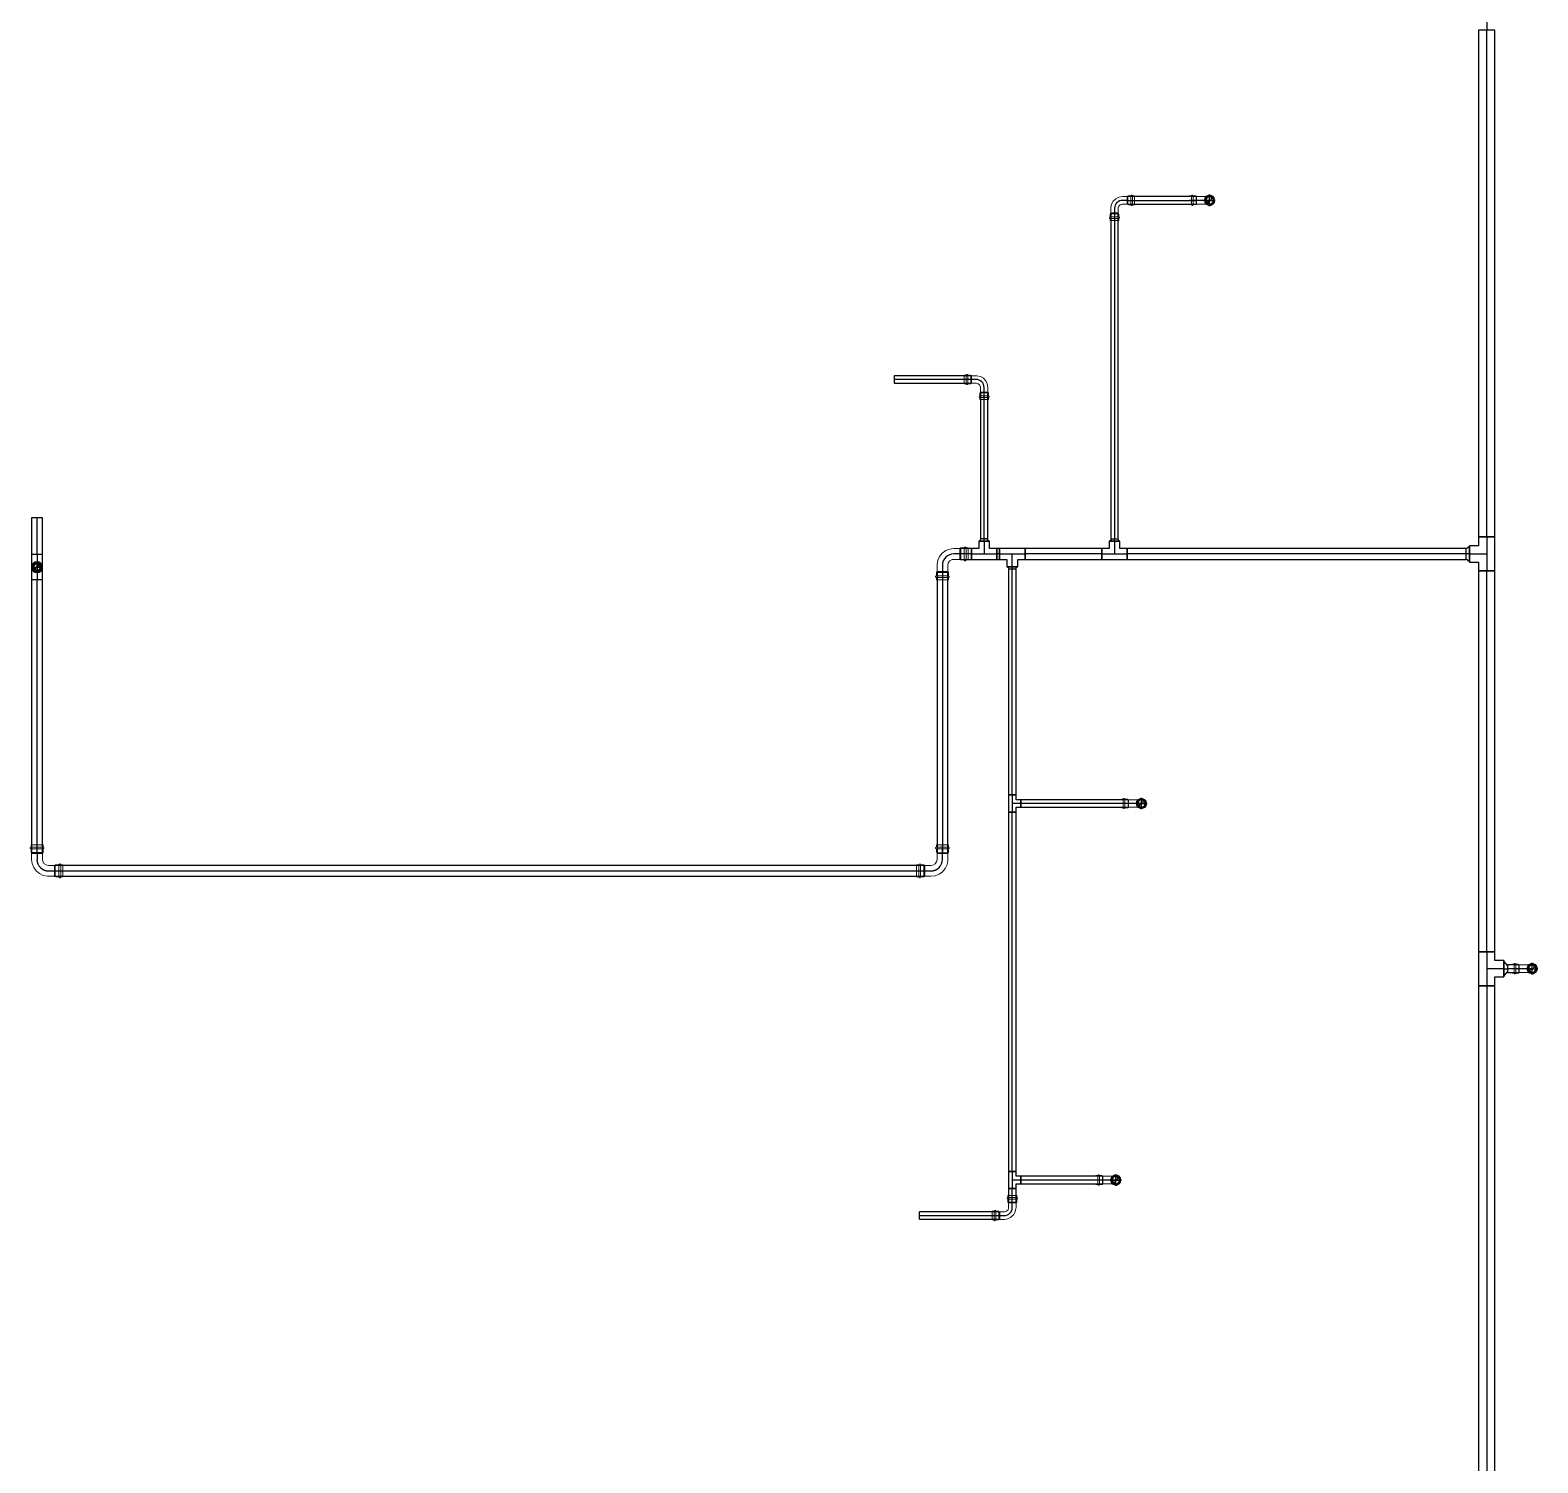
# Model space of a CAD drawing. Header units: inches. Extents: x -3326 to -5, y 8 to 1238.
# Drawn here: x -3325.1 to -3060, y 312.9 to 564.8 of the extents above; entities that cross this region are included whole.
import ezdxf

# ---------------------------------------------------------------- set-up
doc = ezdxf.new("R2010")
doc.units = ezdxf.units.IN
doc.header["$MEASUREMENT"] = 0
doc.layers.add('P-PIPE', color=3, linetype='Continuous', lineweight=9)
doc.layers.add('X - REF - FP', color=7, linetype='Continuous', true_color=0xb90000)

# ---------------------------------------------------------------- blocks, each defined once
blk = doc.blocks.new('Victaulic-VicPress316-Elbow 90-45deg Style P568_P571 - Standard-V2-THIRD LEVEL')
at = {"layer": 'P-PIPE'}
for p, q in [((-3203.05, 732.49), (-3203.05, 732.49)), ((-3203.05, 732.49), (-3203.05, 731.1)), ((-3203.81, 730.05), (-3203.81, 729.6)), ((-3203.81, 729.31), (-3203.81, 728.97)), ((-3203.7, 731.1), (-3203.7, 730.16)), ((-3203.7, 730.27), (-3203.7, 728.97)), ((-3203.05, 730.16), (-3203.7, 730.16)), ((-3203.7, 730.16), (-3203.05, 730.16)), ((-3203.05, 731.1), (-3203.05, 730.16)), ((-3203.05, 730.27), (-3203.05, 730.27)), ((-3203.05, 730.27), (-3203.05, 730.27)), ((-3202.39, 730.16), (-3203.05, 730.16)), ((-3203.05, 730.16), (-3202.39, 730.16)), ((-3203.05, 729.6), (-3203.05, 729.6)), ((-3203.05, 729.6), (-3203.05, 729.6)), ((-3203.05, 729.31), (-3203.05, 729.31)), ((-3203.05, 729.31), (-3203.05, 729.31)), ((-3202.39, 730.16), (-3202.39, 731.1)), ((-3202.39, 728.97), (-3202.39, 730.27)), ((-3202.28, 729.6), (-3202.28, 730.05)), ((-3202.28, 728.97), (-3202.28, 729.31)), ((-3203.05, 728.97), (-3203.05, 728.97)), ((-3203.05, 728.97), (-3203.05, 728.97)), ((-3203.05, 728.97), (-3203.05, 728.97)), ((-3203.05, 728.97), (-3203.05, 728.97))]:
    blk.add_line(p, q, dxfattribs=at)
at = {"layer": 'P-PIPE', "flags": 128}
for points in [[(-3203.05, 733.4), (-3203.45, 733.31), (-3203.76, 733.05), (-3203.94, 732.68), (-3203.93, 732.27), (-3203.75, 731.91), (-3203.42, 731.66), (-3203.05, 731.58)], [(-3203.05, 733.26), (-3203.41, 733.16), (-3203.69, 732.91), (-3203.81, 732.56), (-3203.75, 732.19), (-3203.52, 731.89), (-3203.18, 731.74), (-3203.05, 731.72)], [(-3203.7, 732.49), (-3203.7, 732.4), (-3203.7, 732.13), (-3203.7, 731.73), (-3203.7, 731.24), (-3203.7, 731.1)], [(-3203.05, 731.58), (-3202.65, 731.67), (-3202.33, 731.93), (-3202.15, 732.3), (-3202.16, 732.71), (-3202.35, 733.07), (-3202.67, 733.32), (-3203.05, 733.4)], [(-3203.05, 731.72), (-3202.68, 731.82), (-3202.41, 732.07), (-3202.28, 732.42), (-3202.34, 732.79), (-3202.57, 733.09), (-3202.91, 733.24), (-3203.05, 733.26)], [(-3202.39, 731.1), (-3202.39, 731.6), (-3202.39, 732.03), (-3202.39, 732.34), (-3202.39, 732.48), (-3202.39, 732.49)], [(-3203.81, 729.31), (-3203.93, 729.38), (-3203.94, 729.51), (-3203.83, 729.6), (-3203.81, 729.6)], [(-3203.81, 730.05), (-3203.72, 730.25), (-3203.7, 730.27)], [(-3203.81, 729.6), (-3203.72, 729.6), (-3203.47, 729.6), (-3203.11, 729.6), (-3203.05, 729.6)], [(-3203.05, 729.6), (-3203.41, 729.6), (-3203.69, 729.6), (-3203.81, 729.6), (-3203.81, 729.6)], [(-3203.81, 729.31), (-3203.72, 729.31), (-3203.47, 729.31), (-3203.11, 729.31), (-3203.05, 729.31)], [(-3203.05, 729.31), (-3203.41, 729.31), (-3203.69, 729.31), (-3203.81, 729.31), (-3203.81, 729.31)], [(-3202.28, 729.6), (-3202.37, 729.6), (-3202.62, 729.6), (-3202.98, 729.6), (-3203.05, 729.6)], [(-3203.05, 729.6), (-3202.68, 729.6), (-3202.41, 729.6), (-3202.28, 729.6), (-3202.28, 729.6)], [(-3202.28, 729.31), (-3202.37, 729.31), (-3202.62, 729.31), (-3202.98, 729.31), (-3203.05, 729.31)], [(-3203.05, 729.31), (-3202.68, 729.31), (-3202.41, 729.31), (-3202.28, 729.31), (-3202.28, 729.31)], [(-3202.39, 730.27), (-3202.28, 730.08), (-3202.28, 730.05)], [(-3202.28, 729.6), (-3202.16, 729.53), (-3202.15, 729.39), (-3202.26, 729.31), (-3202.28, 729.31)]]:
    blk.add_lwpolyline(points, dxfattribs=at)
at = {"layer": 'P-PIPE'}
for radius, start, end in [(0.767, 90, 270), (0.767, 90, 270), (0.767, 90, 270), (0.658, 90, 270), (0.658, 90, 270), (0.658, 90, 180), (0.658, 180, 270), (0.766, 270, 90), (0.766, 270, 90), (0.766, 270, 90), (0.658, 270, 90), (0.657, 270, 90), (0.658, 0, 90), (0.658, 270, 0)]:
    blk.add_arc((-3203.05, 732.49), radius, start, end, dxfattribs=at)
blk = doc.blocks.new('Victaulic-VicPress316-Elbow 90-45deg Style P568_P571 - Standard-V1-THIRD LEVEL')
at = {"layer": 'P-PIPE'}
for p, q in [((-0.77, 3.52), (-0.77, 3.18)), ((0.77, 3.52), (-0.77, 3.52)), ((-0.77, 3.52), (0.77, 3.52)), ((-0.77, 3.18), (0.77, 3.18)), ((0.77, 3.18), (-0.77, 3.18)), ((-0.77, 2.89), (-0.77, 2.44)), ((-0.77, 2.89), (0.77, 2.89)), ((0.77, 2.89), (-0.77, 2.89)), ((-0.66, 3.52), (-0.66, 2.22)), ((-0.66, 3.52), (0.66, 3.52)), ((0.66, 3.52), (-0.66, 3.52)), ((0.66, 2.22), (0.66, 3.52)), ((0.77, 3.18), (0.77, 3.52)), ((0.77, 2.44), (0.77, 2.89)), ((-3.18, 0.77), (-3.52, 0.77)), ((-3.52, 0.77), (-3.52, -0.77)), ((-3.52, -0.77), (-3.52, 0.77)), ((-2.22, 0.66), (-3.52, 0.66)), ((-3.52, -0.66), (-3.52, 0.66)), ((-3.52, 0.66), (-3.52, -0.66)), ((-3.18, -0.77), (-3.18, 0.77)), ((-3.18, 0.77), (-3.18, -0.77)), ((-2.44, 0.77), (-2.89, 0.77)), ((-2.89, -0.77), (-2.89, 0.77)), ((-2.89, 0.77), (-2.89, -0.77)), ((-1.39, 0.66), (-2.33, 0.66)), ((-2.33, 0), (-2.33, 0.66)), ((-2.33, 0.66), (-2.33, 0)), ((-2.22, -0.66), (-2.22, 0.66)), ((-2.22, 0.66), (-2.22, -0.66)), ((-0.66, 2.33), (-0.66, 1.39)), ((0, 2.33), (-0.66, 2.33)), ((-0.66, 2.33), (0, 2.33)), ((-0.66, 2.22), (0.66, 2.22)), ((0.66, 2.22), (-0.66, 2.22)), ((0, 2.33), (0.66, 2.33)), ((0.66, 2.33), (0, 2.33)), ((0, 1.39), (0, 2.33)), ((0.66, 1.39), (0.66, 2.33)), ((-3.52, -0.66), (-2.22, -0.66)), ((-3.52, -0.77), (-3.18, -0.77)), ((-2.89, -0.77), (-2.44, -0.77)), ((-2.33, 0), (-2.33, -0.66)), ((-2.33, -0.66), (-2.33, 0)), ((-1.39, 0), (-2.33, 0)), ((-2.33, -0.66), (-1.39, -0.66))]:
    blk.add_line(p, q, dxfattribs=at)
at = {"layer": 'P-PIPE', "flags": 128}
for points in [[(-0.77, 2.89), (-0.89, 2.96), (-0.9, 3.1), (-0.79, 3.18), (-0.77, 3.18)], [(0.77, 3.18), (0.67, 3.18), (0.42, 3.18), (0.07, 3.18), (-0.3, 3.18), (-0.6, 3.18), (-0.75, 3.18), (-0.77, 3.18)], [(-0.77, 3.18), (-0.67, 3.18), (-0.42, 3.18), (-0.07, 3.18), (0.3, 3.18), (0.6, 3.18), (0.75, 3.18), (0.77, 3.18)], [(-0.77, 2.89), (-0.67, 2.89), (-0.42, 2.89), (-0.07, 2.89), (0.3, 2.89), (0.6, 2.89), (0.75, 2.89), (0.77, 2.89)], [(0.77, 2.89), (0.67, 2.89), (0.42, 2.89), (0.07, 2.89), (-0.3, 2.89), (-0.6, 2.89), (-0.75, 2.89), (-0.77, 2.89)], [(0.77, 3.18), (0.89, 3.11), (0.9, 2.98), (0.79, 2.89), (0.77, 2.89)], [(-3.18, 0.77), (-3.11, 0.89), (-2.98, 0.9), (-2.89, 0.79), (-2.89, 0.77)], [(-3.18, 0.77), (-3.18, 0.67), (-3.18, 0.42), (-3.18, 0.07), (-3.18, -0.3), (-3.18, -0.6), (-3.18, -0.75), (-3.18, -0.77)], [(-3.18, -0.77), (-3.18, -0.67), (-3.18, -0.42), (-3.18, -0.07), (-3.18, 0.3), (-3.18, 0.6), (-3.18, 0.75), (-3.18, 0.77)], [(-2.89, -0.77), (-2.89, -0.67), (-2.89, -0.42), (-2.89, -0.07), (-2.89, 0.3), (-2.89, 0.6), (-2.89, 0.75), (-2.89, 0.77)], [(-2.89, 0.77), (-2.89, 0.67), (-2.89, 0.42), (-2.89, 0.07), (-2.89, -0.3), (-2.89, -0.6), (-2.89, -0.75), (-2.89, -0.77)], [(-2.44, 0.77), (-2.24, 0.68), (-2.22, 0.66)], [(-0.66, 1.39), (-0.75, 1.04), (-1, 0.77), (-1.35, 0.66), (-1.39, 0.66)], [(-1.39, -0.66), (-0.78, -0.56), (-0.23, -0.29), (0.22, 0.13), (0.53, 0.67), (0.65, 1.27), (0.66, 1.39)], [(-0.66, 2.22), (-0.77, 2.41), (-0.77, 2.44)], [(0.77, 2.44), (0.68, 2.24), (0.66, 2.22)], [(-2.89, -0.77), (-2.96, -0.89), (-3.1, -0.9), (-3.18, -0.79), (-3.18, -0.77)], [(-2.22, -0.66), (-2.41, -0.77), (-2.44, -0.77)]]:
    blk.add_lwpolyline(points, dxfattribs=at)
at = {"layer": 'P-PIPE'}
blk.add_arc((-1.39, 1.39), 1.39, 270, 0, dxfattribs=at)
blk = doc.blocks.new('Victaulic-VicPress316-Elbow 90-45deg Style P568_P571 - Standard-1125944-THIRD LEVEL')
at = {"layer": 'P-PIPE'}
for p, q in [((-1.06, 4.55), (-1.06, 4.17)), ((1.06, 4.55), (-1.06, 4.55)), ((-1.06, 4.55), (1.06, 4.55)), ((-1.06, 4.17), (1.06, 4.17)), ((1.06, 4.17), (-1.06, 4.17)), ((-1.06, 3.85), (-1.06, 3.29)), ((-1.06, 3.85), (1.06, 3.85)), ((1.06, 3.85), (-1.06, 3.85)), ((-0.95, 4.55), (-0.95, 3.07)), ((-0.95, 4.55), (0.95, 4.55)), ((0.95, 4.55), (-0.95, 4.55)), ((-0.95, 3.18), (-0.95, 2.02)), ((0, 3.18), (-0.95, 3.18)), ((-0.95, 3.18), (0, 3.18)), ((-0.95, 3.07), (0.95, 3.07)), ((0.95, 3.07), (-0.95, 3.07)), ((0, 3.18), (0.95, 3.18)), ((0.95, 3.18), (0, 3.18)), ((0, 2.02), (0, 3.18)), ((0.95, 3.07), (0.95, 4.55)), ((0.95, 2.02), (0.95, 3.18)), ((1.06, 4.17), (1.06, 4.55)), ((1.06, 3.29), (1.06, 3.85)), ((-4.17, 1.06), (-4.55, 1.06)), ((-4.55, 1.06), (-4.55, -1.06)), ((-4.55, -1.06), (-4.55, 1.06)), ((-3.07, 0.95), (-4.55, 0.95)), ((-4.55, -0.95), (-4.55, 0.95)), ((-4.55, 0.95), (-4.55, -0.95)), ((-4.17, -1.06), (-4.17, 1.06)), ((-4.17, 1.06), (-4.17, -1.06)), ((-3.29, 1.06), (-3.85, 1.06)), ((-3.85, -1.06), (-3.85, 1.06)), ((-3.85, 1.06), (-3.85, -1.06)), ((-2.02, 0.95), (-3.18, 0.95)), ((-3.18, 0), (-3.18, 0.95)), ((-3.18, 0.95), (-3.18, 0)), ((-3.07, -0.95), (-3.07, 0.95)), ((-3.07, 0.95), (-3.07, -0.95)), ((-4.55, -0.95), (-3.07, -0.95)), ((-4.55, -1.06), (-4.17, -1.06)), ((-3.85, -1.06), (-3.29, -1.06)), ((-3.18, 0), (-3.18, -0.95)), ((-3.18, -0.95), (-3.18, 0)), ((-2.02, 0), (-3.18, 0)), ((-3.18, -0.95), (-2.02, -0.95))]:
    blk.add_line(p, q, dxfattribs=at)
at = {"layer": 'P-PIPE', "flags": 128}
for points in [[(-1.06, 3.85), (-1.2, 3.92), (-1.21, 4.08), (-1.08, 4.17), (-1.06, 4.17)], [(1.06, 4.17), (0.97, 4.17), (0.71, 4.17), (0.32, 4.17), (-0.12, 4.17), (-0.54, 4.17), (-0.86, 4.17), (-1.04, 4.17), (-1.06, 4.17)], [(-1.06, 4.17), (-0.97, 4.17), (-0.71, 4.17), (-0.32, 4.17), (0.12, 4.17), (0.54, 4.17), (0.86, 4.17), (1.04, 4.17), (1.06, 4.17)], [(-1.06, 3.85), (-0.97, 3.85), (-0.71, 3.85), (-0.32, 3.85), (0.12, 3.85), (0.54, 3.85), (0.86, 3.85), (1.04, 3.85), (1.06, 3.85)], [(1.06, 3.85), (0.97, 3.85), (0.71, 3.85), (0.32, 3.85), (-0.12, 3.85), (-0.54, 3.85), (-0.86, 3.85), (-1.04, 3.85), (-1.06, 3.85)], [(-0.95, 3.07), (-1.06, 3.26), (-1.06, 3.29)], [(1.06, 3.29), (0.97, 3.09), (0.95, 3.07)], [(1.06, 4.17), (1.2, 4.1), (1.21, 3.94), (1.08, 3.85), (1.06, 3.85)], [(-4.17, 1.06), (-4.1, 1.2), (-3.94, 1.21), (-3.85, 1.08), (-3.85, 1.06)], [(-4.17, 1.06), (-4.17, 0.97), (-4.17, 0.71), (-4.17, 0.32), (-4.17, -0.12), (-4.17, -0.54), (-4.17, -0.86), (-4.17, -1.04), (-4.17, -1.06)], [(-4.17, -1.06), (-4.17, -0.97), (-4.17, -0.71), (-4.17, -0.32), (-4.17, 0.12), (-4.17, 0.54), (-4.17, 0.86), (-4.17, 1.04), (-4.17, 1.06)], [(-3.85, -1.06), (-3.85, -0.97), (-3.85, -0.71), (-3.85, -0.32), (-3.85, 0.12), (-3.85, 0.54), (-3.85, 0.86), (-3.85, 1.04), (-3.85, 1.06)], [(-3.85, 1.06), (-3.85, 0.97), (-3.85, 0.71), (-3.85, 0.32), (-3.85, -0.12), (-3.85, -0.54), (-3.85, -0.86), (-3.85, -1.04), (-3.85, -1.06)], [(-3.29, 1.06), (-3.09, 0.97), (-3.07, 0.95)], [(-0.95, 2.02), (-1.04, 1.58), (-1.3, 1.22), (-1.69, 1), (-2.02, 0.95)], [(-2.02, -0.95), (-1.28, -0.86), (-0.59, -0.58), (0.02, -0.15), (0.49, 0.43), (0.81, 1.1), (0.94, 1.83), (0.95, 2.02)], [(-3.85, -1.06), (-3.92, -1.2), (-4.08, -1.21), (-4.17, -1.08), (-4.17, -1.06)], [(-3.07, -0.95), (-3.26, -1.06), (-3.29, -1.06)]]:
    blk.add_lwpolyline(points, dxfattribs=at)
at = {"layer": 'P-PIPE'}
blk.add_arc((-2.02, 2.02), 2.02, 270, 0, dxfattribs=at)
blk = doc.blocks.new('Transition - Generic - Plumbing-CW-1022941-THIRD LEVEL')
at = {"layer": 'P-PIPE'}
for radius, start, end in [(0.8125, 0, 180), (0.8125, 180, 0), (0.5625, 0, 180), (0.5625, 180, 0)]:
    blk.add_arc((-2759.501061, 1029.409433), radius, start, end, dxfattribs=at)

msp = doc.modelspace()

# ---------------------------------------------------------------- linework, layer by layer
at = {"layer": 'X - REF - FP'}
for p, q in [((-3069, 570.73), (-3069, 564.75)), ((-3070.43, 564.75), (-3070.43, 475.66)), ((-3067.56, 564.75), (-3070.43, 564.75)), ((-3069, 475.66), (-3069, 564.75)), ((-3069, 475.66), (-3069, 564.75)), ((-3067.56, 475.66), (-3067.56, 564.75)), ((-3117.72, 533.83), (-3117.72, 535.83)), ((-3134.44, 533.44), (-3134.44, 532.5)), ((-3134.44, 533.44), (-3134.44, 531.31)), ((-3132.11, 534.83), (-3133.05, 534.83)), ((-3120.05, 535.49), (-3132.11, 535.49)), ((-3132.11, 534.18), (-3132.11, 535.49)), ((-3132.11, 534.83), (-3120.05, 534.83)), ((-3132.11, 534.83), (-3120.05, 534.83)), ((-3132.11, 534.18), (-3120.05, 534.18)), ((-3119.12, 534.83), (-3121.24, 534.83)), ((-3120.05, 534.18), (-3120.05, 535.49)), ((-3119.12, 534.83), (-3120.05, 534.83)), ((-3117.72, 534.83), (-3119.12, 534.83)), ((-3118.72, 534.83), (-3116.72, 534.83)), ((-3135.1, 532.5), (-3135.1, 475.31)), ((-3135.1, 532.5), (-3133.78, 532.5)), ((-3134.44, 532.5), (-3134.44, 475.31)), ((-3134.44, 532.5), (-3134.44, 475.31)), ((-3133.78, 475.31), (-3133.78, 532.5)), ((-3159.7, 503.99), (-3173.22, 503.99)), ((-3173.22, 503.99), (-3173.22, 502.68)), ((-3159.7, 503.99), (-3159.7, 502.68)), ((-3159.7, 503.33), (-3173.22, 503.33)), ((-3159.7, 503.33), (-3173.22, 503.33)), ((-3173.22, 502.68), (-3159.7, 502.68)), ((-3158.77, 503.33), (-3160.89, 503.33)), ((-3158.77, 503.33), (-3159.7, 503.33)), ((-3157.37, 501), (-3157.37, 501.94)), ((-3158.03, 501), (-3158.03, 475.31)), ((-3156.72, 501), (-3158.03, 501)), ((-3157.37, 475.31), (-3157.37, 501)), ((-3157.37, 475.31), (-3157.37, 501)), ((-3156.72, 475.31), (-3156.72, 501)), ((-3324.87, 479), (-3324.87, 472.58)), ((-3322.97, 479), (-3324.87, 479)), ((-3323.92, 472.58), (-3323.92, 479)), ((-3323.92, 472.58), (-3323.92, 479)), ((-3322.97, 472.58), (-3322.97, 479)), ((-3158.32, 474.91), (-3158.32, 473.61)), ((-3158.32, 474.91), (-3156.42, 474.91)), ((-3156.42, 474.91), (-3158.32, 474.91)), ((-3157.94, 475.31), (-3158.19, 474.91)), ((-3156.72, 475.31), (-3158.03, 475.31)), ((-3157.37, 474.91), (-3157.37, 475.31)), ((-3157.37, 474.91), (-3157.37, 472.66)), ((-3156.56, 474.91), (-3156.81, 475.31)), ((-3156.42, 473.61), (-3156.42, 474.91)), ((-3135.39, 474.91), (-3135.39, 473.61)), ((-3135.39, 474.91), (-3133.49, 474.91)), ((-3133.49, 474.91), (-3135.39, 474.91)), ((-3135, 475.31), (-3135.25, 474.91)), ((-3135.1, 475.31), (-3133.78, 475.31)), ((-3134.44, 474.91), (-3134.44, 475.31)), ((-3134.44, 474.91), (-3134.44, 472.66)), ((-3133.63, 474.91), (-3133.88, 475.31)), ((-3133.49, 473.61), (-3133.49, 474.91)), ((-3067.56, 475.66), (-3070.43, 475.66)), ((-3070.43, 475.66), (-3070.43, 474.1)), ((-3070.43, 475.66), (-3067.56, 475.66)), ((-3067.56, 475.66), (-3070.43, 475.66)), ((-3069, 475.66), (-3069, 469.67)), ((-3067.56, 469.67), (-3067.56, 475.66)), ((-3324.88, 472.58), (-3324.88, 468.09)), ((-3322.97, 472.58), (-3324.87, 472.58)), ((-3323.92, 472.58), (-3323.92, 468.09)), ((-3322.97, 468.09), (-3322.97, 472.58)), ((-3161.53, 472.66), (-3162.69, 472.66)), ((-3159.62, 473.61), (-3161.53, 473.61)), ((-3161.53, 473.61), (-3161.53, 471.71)), ((-3159.62, 472.66), (-3161.53, 472.66)), ((-3159.62, 472.66), (-3161.53, 472.66)), ((-3158.32, 473.61), (-3159.62, 473.61)), ((-3159.62, 473.61), (-3159.62, 471.71)), ((-3159.62, 471.71), (-3159.62, 473.61)), ((-3159.62, 473.61), (-3159.62, 471.71)), ((-3159.62, 472.66), (-3155.13, 472.66)), ((-3155.13, 473.61), (-3156.42, 473.61)), ((-3154.66, 473.61), (-3155.13, 473.61)), ((-3155.13, 473.61), (-3155.13, 471.71)), ((-3155.13, 473.61), (-3155.13, 471.71)), ((-3155.13, 471.71), (-3155.13, 473.61)), ((-3154.66, 472.66), (-3155.13, 472.66)), ((-3154.66, 472.66), (-3155.13, 472.66)), ((-3154.66, 473.61), (-3154.66, 471.71)), ((-3150.18, 473.61), (-3154.66, 473.61)), ((-3154.66, 471.71), (-3154.66, 473.61)), ((-3154.66, 473.61), (-3154.66, 471.71)), ((-3154.66, 472.66), (-3150.18, 472.66)), ((-3152.42, 470.42), (-3152.42, 472.66)), ((-3150.18, 471.71), (-3150.18, 473.61)), ((-3150.18, 473.61), (-3150.18, 471.71)), ((-3136.68, 473.61), (-3150.18, 473.61)), ((-3150.18, 473.61), (-3150.18, 471.71)), ((-3136.68, 472.66), (-3150.18, 472.66)), ((-3136.68, 472.66), (-3150.18, 472.66)), ((-3136.68, 473.61), (-3136.68, 471.71)), ((-3135.39, 473.61), (-3136.68, 473.61)), ((-3136.68, 473.61), (-3136.68, 471.71)), ((-3136.68, 471.71), (-3136.68, 473.61)), ((-3136.68, 472.66), (-3132.2, 472.66)), ((-3132.2, 473.61), (-3133.49, 473.61)), ((-3132.2, 473.61), (-3132.2, 471.71)), ((-3132.2, 471.71), (-3132.2, 473.61)), ((-3072.65, 473.61), (-3132.2, 473.61)), ((-3132.2, 473.61), (-3132.2, 471.71)), ((-3072.65, 472.66), (-3132.2, 472.66)), ((-3072.65, 472.66), (-3132.2, 472.66)), ((-3071.99, 473.98), (-3072.65, 473.48)), ((-3072.65, 473.61), (-3072.65, 471.71)), ((-3071.99, 472.66), (-3072.65, 472.66)), ((-3070.43, 474.1), (-3071.99, 474.1)), ((-3071.99, 474.1), (-3071.99, 471.23)), ((-3071.99, 471.23), (-3071.99, 474.1)), ((-3071.99, 472.66), (-3069, 472.66)), ((-3324.92, 470.33), (-3322.92, 470.33)), ((-3323.92, 469.33), (-3323.92, 471.33)), ((-3165.66, 469.48), (-3165.66, 420.12)), ((-3165.66, 469.48), (-3163.76, 469.48)), ((-3164.71, 470.65), (-3164.71, 469.48)), ((-3164.71, 470.65), (-3164.71, 468.11)), ((-3164.71, 469.48), (-3164.71, 420.12)), ((-3164.71, 469.48), (-3164.71, 420.12)), ((-3163.76, 420.12), (-3163.76, 469.48)), ((-3161.53, 471.71), (-3159.62, 471.71)), ((-3159.62, 471.71), (-3155.13, 471.71)), ((-3155.13, 471.71), (-3154.66, 471.71)), ((-3154.66, 471.71), (-3153.37, 471.71)), ((-3153.37, 471.71), (-3153.37, 470.42)), ((-3153.37, 470.42), (-3151.47, 470.42)), ((-3151.47, 470.42), (-3153.37, 470.42)), ((-3153.23, 470.42), (-3152.98, 470.01)), ((-3153.08, 470.01), (-3153.08, 430.28)), ((-3151.76, 470.01), (-3153.08, 470.01)), ((-3152.42, 470.42), (-3152.42, 470.01)), ((-3152.42, 430.28), (-3152.42, 470.01)), ((-3152.42, 430.28), (-3152.42, 470.01)), ((-3151.86, 470.01), (-3151.61, 470.42)), ((-3151.76, 430.28), (-3151.76, 470.01)), ((-3151.47, 471.71), (-3150.18, 471.71)), ((-3151.47, 470.42), (-3151.47, 471.71)), ((-3150.18, 471.71), (-3136.68, 471.71)), ((-3136.68, 471.71), (-3132.2, 471.71)), ((-3132.2, 471.71), (-3072.65, 471.71)), ((-3072.65, 471.85), (-3071.99, 471.35)), ((-3071.99, 471.23), (-3070.43, 471.23)), ((-3070.43, 471.23), (-3070.43, 469.67)), ((-3070.43, 469.67), (-3067.56, 469.67)), ((-3067.56, 469.67), (-3070.43, 469.67)), ((-3070.43, 469.67), (-3070.43, 402.73)), ((-3067.56, 469.67), (-3070.43, 469.67)), ((-3069, 402.73), (-3069, 469.67)), ((-3069, 402.73), (-3069, 469.67)), ((-3067.56, 402.73), (-3067.56, 469.67)), ((-3324.87, 468.09), (-3324.87, 420.12)), ((-3322.97, 468.09), (-3324.87, 468.09)), ((-3323.92, 420.12), (-3323.92, 468.09)), ((-3323.92, 420.12), (-3323.92, 468.09)), ((-3322.97, 420.12), (-3322.97, 468.09)), ((-3151.76, 430.28), (-3153.08, 430.28)), ((-3153.08, 430.28), (-3153.08, 427.28)), ((-3151.76, 430.28), (-3153.08, 430.28)), ((-3153.08, 430.28), (-3151.76, 430.28)), ((-3152.42, 430.28), (-3152.42, 427.28)), ((-3151.76, 429.44), (-3151.76, 430.28)), ((-3129.72, 427.78), (-3129.72, 429.78)), ((-3151.76, 427.28), (-3153.08, 427.28)), ((-3153.08, 427.28), (-3151.76, 427.28)), ((-3153.08, 427.28), (-3153.08, 364.08)), ((-3151.76, 427.28), (-3153.08, 427.28)), ((-3150.92, 428.78), (-3152.42, 428.78)), ((-3152.42, 364.08), (-3152.42, 427.28)), ((-3152.42, 364.08), (-3152.42, 427.28)), ((-3150.92, 429.44), (-3151.76, 429.44)), ((-3151.76, 427.28), (-3151.76, 428.12)), ((-3151.76, 428.12), (-3150.92, 428.12)), ((-3151.76, 364.08), (-3151.76, 427.28)), ((-3132.05, 429.44), (-3150.92, 429.44)), ((-3150.92, 429.44), (-3150.92, 428.12)), ((-3150.92, 429.44), (-3150.92, 428.12)), ((-3150.92, 428.12), (-3150.92, 429.44)), ((-3132.05, 428.78), (-3150.92, 428.78)), ((-3132.05, 428.78), (-3150.92, 428.78)), ((-3150.92, 428.12), (-3132.05, 428.12)), ((-3131.12, 428.78), (-3133.24, 428.78)), ((-3132.05, 429.44), (-3132.05, 428.12)), ((-3131.12, 428.78), (-3132.05, 428.78)), ((-3129.72, 428.78), (-3131.12, 428.78)), ((-3130.72, 428.78), (-3128.72, 428.78)), ((-3322.97, 420.12), (-3324.87, 420.12)), ((-3323.92, 420.12), (-3323.92, 418.95)), ((-3165.66, 420.12), (-3163.76, 420.12)), ((-3164.71, 418.95), (-3164.71, 421.49)), ((-3164.71, 418.95), (-3164.71, 420.12)), ((-3321.91, 416.94), (-3320.74, 416.94)), ((-3321.91, 416.94), (-3319.37, 416.94)), ((-3167.89, 417.89), (-3320.74, 417.89)), ((-3320.74, 415.99), (-3320.74, 417.89)), ((-3320.74, 416.94), (-3167.89, 416.94)), ((-3320.74, 416.94), (-3167.89, 416.94)), ((-3167.89, 415.99), (-3167.89, 417.89)), ((-3167.89, 416.94), (-3166.72, 416.94)), ((-3320.74, 415.99), (-3167.89, 415.99)), ((-3070.43, 402.73), (-3070.43, 396.75)), ((-3067.56, 402.73), (-3070.43, 402.73)), ((-3070.43, 402.73), (-3067.56, 402.73)), ((-3067.56, 402.73), (-3070.43, 402.73)), ((-3069, 402.73), (-3069, 396.75)), ((-3067.56, 401.18), (-3067.56, 402.73)), ((-3066.01, 401.18), (-3067.56, 401.18)), ((-3066.01, 401.18), (-3066.01, 398.31)), ((-3066.01, 398.31), (-3066.01, 401.18)), ((-3065.35, 400.31), (-3066.01, 401.06)), ((-3063.33, 400.4), (-3065.35, 400.4)), ((-3065.35, 400.4), (-3065.35, 399.09)), ((-3063.33, 400.4), (-3063.33, 399.09)), ((-3061, 398.74), (-3061, 400.74)), ((-3066.01, 399.74), (-3069, 399.74)), ((-3067.56, 396.75), (-3067.56, 398.31)), ((-3067.56, 398.31), (-3066.01, 398.31)), ((-3066.01, 399.74), (-3065.35, 399.74)), ((-3066.01, 398.43), (-3065.35, 399.18)), ((-3063.33, 399.74), (-3065.35, 399.74)), ((-3063.33, 399.74), (-3065.35, 399.74)), ((-3065.35, 399.09), (-3063.33, 399.09)), ((-3062.39, 399.74), (-3064.52, 399.74)), ((-3062.39, 399.74), (-3063.33, 399.74)), ((-3061, 399.74), (-3062.39, 399.74)), ((-3062, 399.74), (-3060, 399.74)), ((-3067.56, 396.75), (-3070.43, 396.75)), ((-3070.43, 396.75), (-3067.56, 396.75)), ((-3070.43, 396.75), (-3070.43, 230.73)), ((-3070.43, 396.75), (-3067.56, 396.75)), ((-3069, 396.75), (-3069, 230.73)), ((-3069, 396.75), (-3069, 230.73)), ((-3067.56, 230.73), (-3067.56, 396.75)), ((-3153.08, 364.08), (-3153.08, 361.09)), ((-3151.76, 364.08), (-3153.08, 364.08)), ((-3153.08, 364.08), (-3151.76, 364.08)), ((-3151.76, 364.08), (-3153.08, 364.08)), ((-3152.42, 364.08), (-3152.42, 361.09)), ((-3151.76, 363.24), (-3151.76, 364.08)), ((-3150.92, 363.24), (-3151.76, 363.24)), ((-3136.55, 363.24), (-3150.92, 363.24)), ((-3150.92, 363.24), (-3150.92, 361.93)), ((-3150.92, 363.24), (-3150.92, 361.93)), ((-3150.92, 361.93), (-3150.92, 363.24)), ((-3136.55, 363.24), (-3136.55, 361.93)), ((-3134.22, 361.58), (-3134.22, 363.58)), ((-3151.76, 361.09), (-3153.08, 361.09)), ((-3153.08, 361.09), (-3151.76, 361.09)), ((-3153.08, 361.09), (-3153.08, 358.66)), ((-3151.76, 361.09), (-3153.08, 361.09)), ((-3150.92, 362.58), (-3152.42, 362.58)), ((-3152.42, 358.66), (-3152.42, 361.09)), ((-3152.42, 358.66), (-3152.42, 361.09)), ((-3151.76, 361.09), (-3151.76, 361.93)), ((-3151.76, 361.93), (-3150.92, 361.93)), ((-3151.76, 358.66), (-3151.76, 361.09)), ((-3136.55, 362.58), (-3150.92, 362.58)), ((-3136.55, 362.58), (-3150.92, 362.58)), ((-3150.92, 361.93), (-3136.55, 361.93)), ((-3135.62, 362.58), (-3137.74, 362.58)), ((-3135.62, 362.58), (-3136.55, 362.58)), ((-3134.22, 362.58), (-3135.62, 362.58)), ((-3135.22, 362.58), (-3133.22, 362.58)), ((-3151.76, 358.66), (-3153.08, 358.66)), ((-3152.42, 357.73), (-3152.42, 359.85)), ((-3152.42, 357.73), (-3152.42, 358.66)), ((-3154.75, 356.99), (-3168.72, 356.99)), ((-3168.72, 355.68), (-3168.72, 356.99)), ((-3168.72, 356.33), (-3154.75, 356.33)), ((-3168.72, 356.33), (-3154.75, 356.33)), ((-3168.72, 355.68), (-3154.75, 355.68)), ((-3154.75, 355.68), (-3154.75, 356.99)), ((-3154.75, 356.33), (-3153.81, 356.33))]:
    msp.add_line(p, q, dxfattribs=at)
for centre, radius, start, end in [((-3133.05, 533.44), 1.39, 90, 180), ((-3117.72, 534.83), 0.658, 0, 180), ((-3117.72, 534.83), 0.658, 180, 0), ((-3117.72, 534.51), 0.329, 90, 270), ((-3117.72, 535.16), 0.329, 270, 90), ((-3158.77, 501.94), 1.39, 0, 90), ((-3162.69, 470.65), 2.02, 90, 180), ((-3323.92, 470.33), 0.951, 90, 270), ((-3323.92, 470.33), 0.658, 0, 180), ((-3323.92, 470.33), 0.658, 180, 0), ((-3323.92, 470.01), 0.329, 90, 270), ((-3323.92, 470.33), 0.951, 270, 90), ((-3323.92, 470.66), 0.329, 270, 90), ((-3129.72, 428.78), 0.658, 0, 180), ((-3129.72, 428.78), 0.658, 180, 0), ((-3129.72, 428.45), 0.329, 90, 270), ((-3129.72, 429.11), 0.329, 270, 90), ((-3321.91, 418.95), 2.02, 180, 270), ((-3166.72, 418.95), 2.02, 270, 0), ((-3061, 399.74), 0.658, 0, 180), ((-3061, 400.07), 0.329, 270, 90), ((-3061, 399.74), 0.657, 180, 0), ((-3061, 399.41), 0.329, 90, 270), ((-3134.22, 362.58), 0.658, 0, 180), ((-3134.22, 362.91), 0.329, 270, 90), ((-3134.22, 362.58), 0.658, 180, 0), ((-3134.22, 362.26), 0.329, 90, 270), ((-3153.81, 357.73), 1.39, 270, 0)]:
    msp.add_arc(centre, radius, start, end, dxfattribs=at)

# ---------------------------------------------------------------- block references
for name, p, rotation in [('Victaulic-VicPress316-Elbow 90-45deg Style P568_P571 - Standard-V1-THIRD LEVEL', (-3134.44, 534.83), 180), ('Victaulic-VicPress316-Elbow 90-45deg Style P568_P571 - Standard-V2-THIRD LEVEL', (-3850.21, -2668.21), 270), ('Victaulic-VicPress316-Elbow 90-45deg Style P568_P571 - Standard-V1-THIRD LEVEL', (-3157.37, 503.33), 90), ('Victaulic-VicPress316-Elbow 90-45deg Style P568_P571 - Standard-1125944-THIRD LEVEL', (-3164.71, 472.66), 180), ('Victaulic-VicPress316-Elbow 90-45deg Style P568_P571 - Standard-V2-THIRD LEVEL', (-3862.21, -2774.27), 270), ('Victaulic-VicPress316-Elbow 90-45deg Style P568_P571 - Standard-1125944-THIRD LEVEL', (-3323.92, 416.94), 270), ('Victaulic-VicPress316-Elbow 90-45deg Style P568_P571 - Standard-V2-THIRD LEVEL', (-3793.49, -2803.3), 270), ('Victaulic-VicPress316-Elbow 90-45deg Style P568_P571 - Standard-V2-THIRD LEVEL', (-3866.71, -2840.46), 270)]:
    msp.add_blockref(name, p, dxfattribs=dict(at, rotation=rotation))
for name, p in [('Transition - Generic - Plumbing-CW-1022941-THIRD LEVEL', (-564.42, -559.07)), ('Victaulic-VicPress316-Elbow 90-45deg Style P568_P571 - Standard-1125944-THIRD LEVEL', (-3164.71, 416.94)), ('Victaulic-VicPress316-Elbow 90-45deg Style P568_P571 - Standard-V1-THIRD LEVEL', (-3152.42, 356.33))]:
    msp.add_blockref(name, p, dxfattribs=at)

doc.saveas('drawing.dxf')
